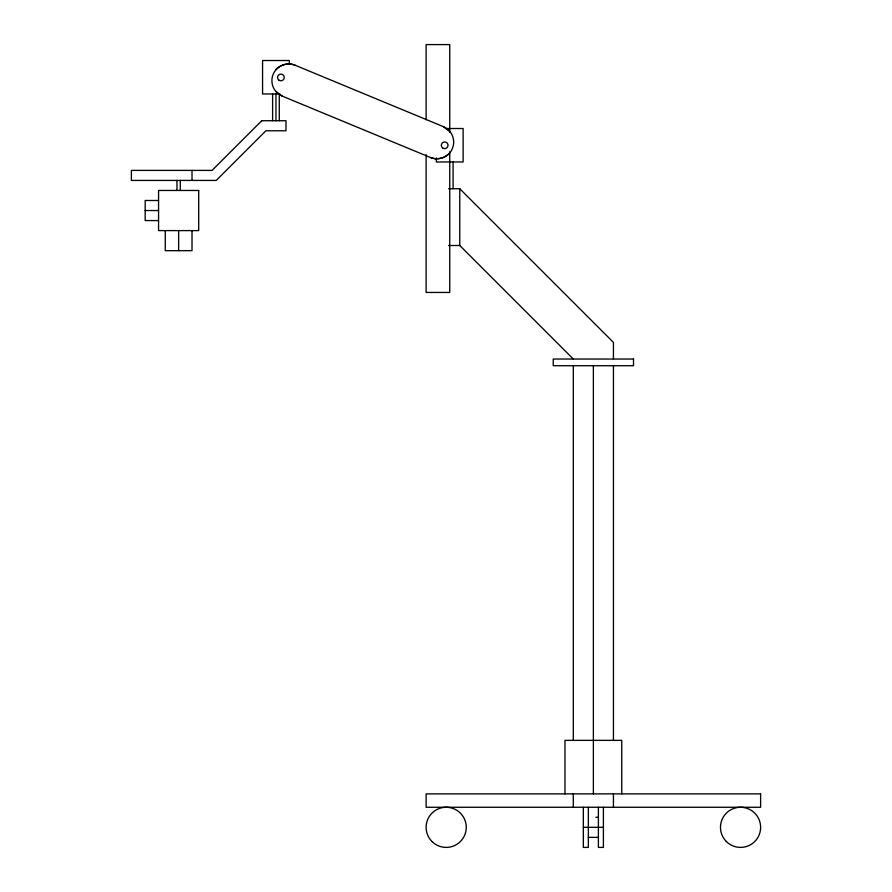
<?xml version="1.0" encoding="UTF-8"?>
<svg xmlns="http://www.w3.org/2000/svg" width="892" height="892" viewBox="0 0 892 892"><rect width="100%" height="100%" fill="white"/><g stroke="black" fill="none" stroke-linecap="round" stroke-linejoin="round"><path stroke-width="1.34" d="M449.735 152.889C445.108 158.297 437.147 160.225 430.557 157.55L282.218 96.102L275.951 91.564M275.951 69.732C280.59 64.414 288.473 62.54 295.018 65.194L443.357 126.642L449.735 131.302M279.965 93.972L262.571 93.972L262.571 60.522L289.331 60.522L289.331 64.536M445.721 128.515L463.115 128.515L463.115 161.965L436.355 161.965L436.355 157.951M448.52 188.725L459.77 188.725L613.44 342.405L613.44 359.03M158.564 200.499L145.184 200.499L145.184 220.569L158.564 220.569M145.184 210.534L158.564 210.534M448.52 245.501L459.77 245.501L573.3 359.03M595.878 817.295L598.387 817.295M583.335 827.33L603.405 827.33M588.352 837.365L598.387 837.365M295.018 65.194C288.172 62.407 279.887 64.625 275.349 70.468A16.725 16.725 0 0 0 275.349 90.828L278.438 93.916L282.218 96.102M430.557 157.55C437.403 160.337 445.688 158.118 450.226 152.276A16.725 16.725 0 0 0 450.226 131.916L447.137 128.827L443.357 126.642M448.275 129.942L448.999 130.622M621.757 793.88L621.757 740.36L564.982 740.36L564.982 793.88M613.44 365.72L613.44 740.36M613.44 793.88L613.44 807.26M603.405 807.26L603.405 847.4L598.387 847.4L598.387 807.26M593.37 365.72L593.37 793.88M588.352 807.26L588.352 847.4L583.335 847.4L583.335 807.26M573.3 365.72L573.3 740.36M573.3 793.88L573.3 807.26M459.77 188.725L459.77 245.501M453.08 161.965L453.08 188.725M449.735 132.317L449.735 44.6L426.12 44.6L426.12 119.784M449.735 151.807L449.735 292.442L426.12 292.442L426.12 154.595M279.296 93.972L279.296 120.732M275.951 93.972L275.951 120.732M272.606 93.972L272.606 120.732M192.014 170.394L192.014 180.429M192.014 230.604L192.014 250.674L165.254 250.674L165.254 230.604M180.307 180.429L180.307 190.464M178.634 230.604L178.634 250.674M176.962 180.429L176.962 190.464M261.757 120.732L212.084 170.394L131.38 170.394L131.38 180.429L216.243 180.429L265.916 130.767L285.986 130.767L285.986 120.732L261.757 120.732M198.704 190.464L158.564 190.464L158.564 230.604L198.704 230.604L198.704 190.464M633.51 359.03L553.23 359.03L553.23 365.72L633.51 365.72L633.51 359.03M760.62 793.88L426.12 793.88L426.12 807.26L760.62 807.26L760.62 793.88M431.996 841.524A20.07 20.07 0 0 0 465.579 832.526A20.07 20.07 0 0 0 440.994 807.94A20.07 20.07 0 0 0 431.996 841.524M726.356 841.524A20.07 20.07 0 0 0 759.939 832.526A20.07 20.07 0 0 0 735.354 807.94A20.07 20.07 0 0 0 726.356 841.524M278.85 80.102A3.345 3.345 0 0 0 284.214 77.883A3.345 3.345 0 0 0 279.609 74.359A3.345 3.345 0 0 0 278.85 80.102M442.644 147.949A3.345 3.345 0 0 0 447.996 145.73A3.345 3.345 0 0 0 443.402 142.207A3.345 3.345 0 0 0 442.644 147.949"/></g></svg>
